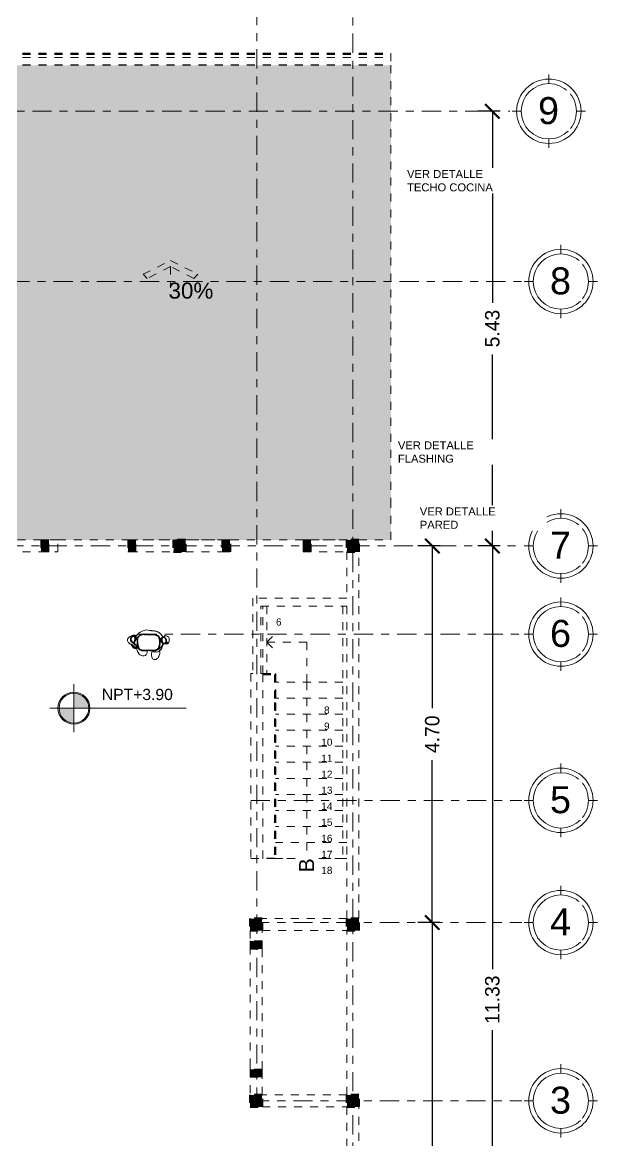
# Model space of a CAD drawing. Header units: millimetres. Extents: x -9559 to 23034, y -7226 to 22400.
# Drawn here: x 275.83 to 283.01, y 43.46 to 57.42 of the extents above; entities that cross this region are included whole.
import ezdxf

# ---------------------------------------------------------------- set-up
doc = ezdxf.new("R2010")
doc.units = ezdxf.units.MM
doc.header["$LTSCALE"] = 0.02
doc.linetypes.add('ACAD_ISO10W100', pattern=[18, 12, -3, 0, -3])
doc.linetypes.add('DASHED2', pattern=[0.375, 0.25, -0.125])
for name, color, linetype, lineweight in [('A-ANNO-DIMS', 251, 'Continuous', 9), ('A-GENM', 255, 'Continuous', 5), ('G-ANNO-DIMS', 252, 'Continuous', 15), ('G-ANNO-TEXT', 250, 'Continuous', 9), ('G-IMPT', 8, 'Continuous', 9), ('S-GRID', 253, 'ACAD_ISO10W100', 5), ('S-GRID-IDEN', 253, 'Continuous', 9)]:
    doc.layers.add(name, color=color, linetype=linetype, lineweight=lineweight)
doc.layers.add('IH-PLANO BASE', color=250, linetype='DASHED2', lineweight=5, transparency=0.55)
doc.styles.add('ARIAL', font='arial.ttf')
doc.styles.add('Arial_1', font='arial.ttf', dxfattribs={"height": 0.1875})
doc.styles.add('Arial_3', font='arial.ttf', dxfattribs={"height": 0.18})
doc.styles.add('Arial_4', font='arial.ttf', dxfattribs={"height": 0.105})
doc.styles.add('Arial_6', font='arial.ttf', dxfattribs={"height": 0.3375})
doc.styles.add('CUADROS', font='arial.ttf')
doc.styles.get("Standard").update_dxf_attribs({"font": 'GOTHIC.TTF'})
doc.dimstyles.get("Standard").update_dxf_attribs({"dimtxt": 0.18, "dimasz": 0.18, "dimexe": 0.18, "dimexo": 0.0625, "dimgap": 0.09, "dimtad": 0, "dimzin": 3, "dimdsep": 46, "dimtxsty": 'Standard', "dimblk": 'ARCHTICK', "dimcen": 0.09, "dimadec": 0, "dimazin": 0, "dimtfac": 1, "dimtofl": 0, "dimtmove": 0, "dimatfit": 3, "dimldrblk": 'ARCHTICK', "dimfxl": 1, "dimtolj": 1, "dimtzin": 0, "dimarcsym": 0})

# ---------------------------------------------------------------- blocks, each defined once
blk = doc.blocks.new('Female Figure 2 - 01skin_DXF-324356-Nivel 2')
at = {"layer": 'G-IMPT'}
for p, q in [((0.191, -0.764), (0.193, -0.762)), ((0.191, -0.764), (0.191, -0.765)), ((0.194, -0.761), (0.193, -0.762)), ((0.194, -0.761), (0.196, -0.761)), ((0.198, -0.761), (0.196, -0.761)), ((0.199, -0.762), (0.198, -0.761)), ((0.199, -0.762), (0.198, -0.762)), ((0.2, -0.762), (0.198, -0.762)), ((0.199, -0.762), (0.199, -0.763)), ((-0.226, -0.868), (-0.224, -0.871)), ((-0.226, -0.868), (-0.22, -0.878)), ((-0.226, -0.869), (-0.224, -0.873)), ((-0.218, -0.881), (-0.224, -0.871)), ((-0.224, -0.873), (-0.22, -0.879)), ((-0.22, -0.871), (-0.22, -0.87)), ((-0.22, -0.871), (-0.22, -0.87)), ((-0.218, -0.881), (-0.22, -0.878)), ((-0.22, -0.879), (-0.216, -0.885)), ((-0.216, -0.885), (-0.212, -0.894)), ((-0.208, -0.884), (-0.214, -0.883)), ((-0.214, -0.883), (-0.213, -0.883)), ((-0.208, -0.884), (-0.213, -0.883)), ((-0.212, -0.894), (-0.211, -0.896)), ((-0.206, -0.901), (-0.211, -0.896)), ((-0.207, -0.884), (-0.21, -0.883)), ((-0.21, -0.883), (-0.209, -0.883)), ((-0.204, -0.884), (-0.207, -0.884)), ((-0.2, -0.894), (-0.207, -0.891)), ((-0.207, -0.891), (-0.203, -0.892)), ((-0.204, -0.903), (-0.206, -0.901)), ((-0.204, -0.903), (-0.199, -0.905)), ((-0.2, -0.906), (-0.203, -0.901)), ((-0.202, -0.903), (-0.203, -0.901)), ((-0.202, -0.903), (-0.201, -0.905)), ((-0.201, -0.904), (-0.202, -0.903)), ((-0.202, -0.903), (-0.199, -0.905)), ((-0.2, -0.906), (-0.201, -0.904)), ((-0.201, -0.905), (-0.2, -0.907)), ((-0.2, -0.894), (-0.196, -0.893)), ((-0.2, -0.894), (-0.199, -0.894)), ((-0.2, -0.894), (-0.195, -0.896)), ((-0.2, -0.907), (-0.2, -0.908)), ((-0.195, -0.913), (-0.2, -0.908)), ((-0.199, -0.894), (-0.196, -0.893)), ((-0.195, -0.896), (-0.188, -0.898)), ((-0.194, -0.913), (-0.195, -0.913)), ((-0.194, -0.913), (-0.192, -0.914)), ((-0.191, -0.897), (-0.193, -0.902)), ((-0.192, -0.897), (-0.193, -0.902)), ((-0.19, -0.915), (-0.192, -0.914)), ((-0.19, -0.887), (-0.191, -0.879)), ((-0.19, -0.887), (-0.191, -0.879)), ((-0.186, -0.917), (-0.19, -0.915)), ((-0.189, -0.857), (-0.185, -0.862)), ((-0.188, -0.898), (-0.185, -0.899)), ((-0.188, -0.898), (-0.186, -0.9)), ((-0.188, -0.898), (-0.186, -0.9)), ((-0.188, -0.899), (-0.186, -0.9)), ((-0.188, -0.899), (-0.185, -0.9)), ((-0.187, -0.916), (-0.188, -0.915)), ((-0.185, -0.918), (-0.188, -0.915)), ((-0.187, -0.898), (-0.186, -0.9)), ((-0.187, -0.899), (-0.186, -0.9)), ((-0.187, -0.9), (-0.185, -0.902)), ((-0.186, -0.917), (-0.187, -0.916)), ((-0.186, -0.9), (-0.184, -0.902)), ((-0.185, -0.902), (-0.186, -0.9)), ((-0.186, -0.901), (-0.184, -0.902)), ((-0.184, -0.919), (-0.186, -0.917)), ((-0.185, -0.918), (-0.186, -0.917)), ((-0.183, -0.865), (-0.185, -0.862)), ((-0.185, -0.899), (-0.181, -0.901)), ((-0.185, -0.9), (-0.181, -0.902)), ((-0.184, -0.919), (-0.183, -0.919)), ((-0.183, -0.919), (-0.182, -0.92)), ((-0.182, -0.92), (-0.181, -0.92)), ((-0.181, -0.901), (-0.178, -0.903)), ((-0.178, -0.906), (-0.181, -0.902)), ((-0.181, -0.902), (-0.177, -0.909)), ((-0.181, -0.902), (-0.179, -0.905)), ((-0.181, -0.92), (-0.18, -0.921)), ((-0.18, -0.921), (-0.176, -0.922)), ((-0.177, -0.909), (-0.179, -0.905)), ((-0.179, -0.906), (-0.177, -0.908)), ((-0.179, -0.906), (-0.178, -0.907)), ((-0.177, -0.907), (-0.179, -0.907)), ((-0.179, -0.907), (-0.177, -0.908)), ((-0.178, -0.903), (-0.175, -0.905)), ((-0.178, -0.906), (-0.177, -0.909)), ((-0.178, -0.907), (-0.176, -0.909)), ((-0.177, -0.916), (-0.178, -0.916)), ((-0.177, -0.907), (-0.175, -0.908)), ((-0.177, -0.909), (-0.176, -0.909)), ((-0.177, -0.916), (-0.176, -0.916)), ((-0.176, -0.922), (-0.173, -0.923)), ((-0.175, -0.905), (-0.172, -0.907)), ((-0.172, -0.91), (-0.175, -0.908)), ((-0.171, -0.924), (-0.173, -0.923)), ((-0.172, -0.884), (-0.172, -0.885)), ((-0.172, -0.907), (-0.169, -0.909)), ((-0.172, -0.91), (-0.17, -0.912)), ((-0.17, -0.924), (-0.171, -0.924)), ((-0.17, -0.912), (-0.167, -0.915)), ((-0.17, -0.924), (-0.169, -0.923)), ((-0.169, -0.909), (-0.167, -0.911)), ((-0.169, -0.922), (-0.168, -0.921)), ((-0.169, -0.922), (-0.167, -0.921)), ((-0.169, -0.923), (-0.168, -0.921)), ((-0.166, -0.91), (-0.167, -0.909)), ((-0.163, -0.913), (-0.167, -0.909)), ((-0.165, -0.912), (-0.167, -0.911)), ((-0.167, -0.915), (-0.167, -0.918)), ((-0.167, -0.921), (-0.167, -0.918)), ((-0.162, -0.913), (-0.166, -0.91)), ((-0.165, -0.911), (-0.166, -0.91)), ((-0.166, -0.91), (-0.163, -0.913)), ((-0.162, -0.913), (-0.165, -0.911)), ((-0.161, -0.914), (-0.165, -0.911)), ((-0.165, -0.911), (-0.163, -0.913)), ((-0.163, -0.913), (-0.165, -0.912)), ((-0.162, -0.913), (-0.163, -0.913)), ((-0.159, -0.914), (-0.163, -0.913)), ((-0.161, -0.914), (-0.163, -0.913)), ((-0.163, -0.913), (-0.162, -0.914)), ((-0.163, -0.913), (-0.16, -0.915)), ((-0.16, -0.914), (-0.163, -0.913)), ((-0.162, -0.913), (-0.161, -0.914)), ((-0.162, -0.914), (-0.16, -0.916)), ((-0.161, -0.914), (-0.16, -0.915)), ((-0.159, -0.914), (-0.16, -0.914)), ((-0.16, -0.916), (-0.158, -0.917)), ((-0.158, -0.917), (-0.157, -0.919)), ((-0.155, -0.92), (-0.157, -0.919)), ((-0.153, -0.915), (-0.155, -0.918)), ((-0.155, -0.918), (-0.155, -0.918)), ((-0.153, -0.915), (-0.153, -0.915)), ((-0.153, -0.915), (-0.153, -0.915)), ((-0.148, -0.921), (-0.151, -0.921)), ((-0.148, -0.921), (-0.151, -0.921)), ((-0.147, -0.906), (-0.146, -0.908)), ((-0.142, -0.918), (-0.145, -0.92)), ((-0.145, -0.92), (-0.145, -0.92))]:
    blk.add_line(p, q, dxfattribs=at)
blk = doc.blocks.new('Female Figure 2 - Female Figure 2-V5-Nivel 2')
at = {"layer": 'A-GENM', "lineweight": 35}
for p, q in [((-0.215, 0.043), (-0.213, 0.048)), ((-0.215, 0.038), (-0.215, 0.043)), ((-0.215, 0.031), (-0.215, 0.038)), ((-0.214, 0.025), (-0.215, 0.031)), ((-0.214, 0.021), (-0.214, 0.025)), ((-0.212, 0.016), (-0.214, 0.021)), ((-0.213, 0.048), (-0.211, 0.055)), ((-0.21, 0.012), (-0.212, 0.016)), ((-0.211, 0.055), (-0.207, 0.061)), ((-0.208, 0.01), (-0.21, 0.012)), ((-0.205, 0.005), (-0.208, 0.01)), ((-0.207, 0.061), (-0.203, 0.066)), ((-0.202, 0.002), (-0.205, 0.005)), ((-0.203, 0.066), (-0.197, 0.071)), ((-0.2, 0), (-0.202, 0.002)), ((-0.199, 0), (-0.2, 0)), ((-0.197, 0.071), (-0.193, 0.074)), ((-0.193, 0.074), (-0.19, 0.075)), ((-0.19, 0.075), (-0.182, 0.078)), ((-0.182, 0.078), (-0.172, 0.076)), ((-0.168, 0.005), (-0.173, -0.002)), ((-0.172, 0.076), (-0.17, 0.075)), ((-0.17, 0.075), (-0.164, 0.067)), ((-0.162, 0.017), (-0.168, 0.005)), ((-0.164, 0.067), (-0.163, 0.065)), ((-0.163, 0.065), (-0.162, 0.064)), ((-0.162, 0.064), (-0.162, 0.06)), ((-0.162, 0.06), (-0.159, 0.049)), ((-0.159, 0.028), (-0.162, 0.017)), ((-0.159, 0.049), (-0.158, 0.038)), ((-0.158, 0.038), (-0.159, 0.033)), ((-0.159, 0.033), (-0.159, 0.028)), ((-0.133, 0.029), (-0.131, 0.04)), ((-0.132, 0.013), (-0.133, 0.029)), ((-0.133, 0.008), (-0.132, 0.013)), ((-0.132, 0.003), (-0.133, 0.008)), ((-0.13, -0.016), (-0.132, 0.003)), ((-0.131, 0.04), (-0.129, 0.045)), ((-0.129, 0.045), (-0.128, 0.049)), ((-0.128, 0.049), (-0.124, 0.06)), ((-0.124, 0.06), (-0.115, 0.072)), ((-0.115, 0.072), (-0.114, 0.074)), ((-0.114, 0.074), (-0.113, 0.075)), ((-0.113, 0.075), (-0.107, 0.079)), ((-0.107, 0.079), (-0.099, 0.085)), ((-0.099, 0.085), (-0.083, 0.091)), ((-0.083, 0.091), (-0.077, 0.094)), ((-0.077, 0.094), (-0.069, 0.095)), ((-0.069, 0.095), (-0.052, 0.098)), ((-0.052, 0.098), (-0.037, 0.097)), ((-0.037, 0.097), (-0.027, 0.097)), ((-0.027, 0.097), (-0.018, 0.098)), ((-0.018, 0.098), (-0.006, 0.097)), ((-0.006, 0.097), (0.006, 0.096)), ((0.006, 0.096), (0.009, 0.095)), ((0.009, 0.095), (0.013, 0.096)), ((0.013, 0.096), (0.026, 0.095)), ((0.026, 0.095), (0.043, 0.097)), ((0.043, 0.097), (0.045, 0.097)), ((0.045, 0.097), (0.048, 0.097)), ((0.048, 0.097), (0.068, 0.097)), ((0.068, 0.097), (0.071, 0.096)), ((0.071, 0.096), (0.089, 0.093)), ((0.089, 0.093), (0.091, 0.093)), ((0.091, 0.093), (0.094, 0.092)), ((0.094, 0.092), (0.112, 0.084)), ((0.112, 0.084), (0.122, 0.077)), ((0.122, 0.077), (0.13, 0.073)), ((0.13, 0.073), (0.136, 0.064)), ((0.136, 0.064), (0.14, 0.059)), ((0.14, 0.059), (0.142, 0.053)), ((0.142, 0.053), (0.146, 0.042)), ((0.146, 0.042), (0.149, 0.029)), ((0.149, 0.004), (0.148, -0.007)), ((0.149, 0.029), (0.15, 0.024)), ((0.15, 0.024), (0.149, 0.018)), ((0.149, 0.018), (0.149, 0.004)), ((0.173, 0.027), (0.174, 0.04)), ((0.173, 0.025), (0.173, 0.027)), ((0.174, 0.023), (0.173, 0.025)), ((0.174, 0.04), (0.177, 0.051)), ((0.175, 0.011), (0.174, 0.023)), ((0.176, 0.004), (0.175, 0.011)), ((0.178, -0.001), (0.176, 0.004)), ((0.177, 0.051), (0.178, 0.053)), ((0.178, 0.053), (0.182, 0.056)), ((0.182, 0.056), (0.187, 0.061)), ((0.187, 0.061), (0.19, 0.061)), ((0.19, 0.061), (0.198, 0.061)), ((0.198, 0.061), (0.209, 0.056)), ((0.209, 0.056), (0.21, 0.055)), ((0.21, 0.055), (0.21, 0.055)), ((0.21, 0.055), (0.214, 0.051)), ((0.214, 0.051), (0.219, 0.045)), ((0.219, 0.045), (0.225, 0.035)), ((0.225, 0.035), (0.226, 0.034)), ((0.227, 0.002), (0.225, -0.004)), ((0.226, 0.034), (0.226, 0.032)), ((0.226, 0.032), (0.229, 0.022)), ((0.229, 0.009), (0.227, 0.002)), ((0.229, 0.022), (0.229, 0.015)), ((0.229, 0.014), (0.229, 0.011)), ((0.229, 0.011), (0.229, 0.009)), ((-0.195, -0.003), (-0.199, 0)), ((-0.193, -0.004), (-0.195, -0.003)), ((-0.188, -0.006), (-0.193, -0.004)), ((-0.187, -0.006), (-0.188, -0.006)), ((-0.186, -0.007), (-0.187, -0.006)), ((-0.18, -0.006), (-0.186, -0.007)), ((-0.175, -0.003), (-0.18, -0.006)), ((-0.173, -0.002), (-0.175, -0.003)), ((-0.129, -0.025), (-0.13, -0.016)), ((-0.127, -0.038), (-0.129, -0.025)), ((-0.126, -0.043), (-0.127, -0.038)), ((-0.123, -0.054), (-0.126, -0.043)), ((-0.119, -0.069), (-0.123, -0.054)), ((-0.114, -0.075), (-0.119, -0.069)), ((-0.105, -0.091), (-0.114, -0.075)), ((-0.082, -0.102), (-0.105, -0.091)), ((-0.079, -0.103), (-0.082, -0.102)), ((-0.075, -0.104), (-0.079, -0.103)), ((-0.047, -0.105), (-0.075, -0.104)), ((-0.024, -0.103), (-0.047, -0.105)), ((-0.017, -0.103), (-0.024, -0.103)), ((-0.01, -0.103), (-0.017, -0.103)), ((0.01, -0.102), (-0.01, -0.103)), ((0.028, -0.103), (0.01, -0.102)), ((0.035, -0.103), (0.028, -0.103)), ((0.043, -0.103), (0.035, -0.103)), ((0.064, -0.105), (0.043, -0.103)), ((0.087, -0.104), (0.064, -0.105)), ((0.094, -0.103), (0.087, -0.104)), ((0.1, -0.1), (0.094, -0.103)), ((0.119, -0.092), (0.1, -0.1)), ((0.129, -0.08), (0.119, -0.092)), ((0.136, -0.071), (0.129, -0.08)), ((0.144, -0.046), (0.136, -0.071)), ((0.147, -0.02), (0.144, -0.043)), ((0.144, -0.043), (0.144, -0.044)), ((0.144, -0.044), (0.144, -0.045)), ((0.144, -0.045), (0.144, -0.046)), ((0.148, -0.007), (0.147, -0.02)), ((0.182, -0.006), (0.178, -0.001)), ((0.186, -0.01), (0.182, -0.006)), ((0.19, -0.012), (0.186, -0.01)), ((0.2, -0.017), (0.19, -0.012)), ((0.203, -0.018), (0.2, -0.017)), ((0.208, -0.019), (0.203, -0.018)), ((0.21, -0.02), (0.208, -0.019)), ((0.211, -0.02), (0.21, -0.02)), ((0.213, -0.019), (0.211, -0.02)), ((0.215, -0.017), (0.213, -0.017)), ((0.213, -0.017), (0.213, -0.019)), ((0.217, -0.016), (0.215, -0.017)), ((0.219, -0.013), (0.217, -0.016)), ((0.222, -0.008), (0.219, -0.013)), ((0.223, -0.007), (0.222, -0.008)), ((0.225, -0.004), (0.223, -0.007))]:
    blk.add_line(p, q, dxfattribs=at)
at = {"layer": 'G-IMPT'}
for p, q in [((-0.046, 0.147), (-0.07, 0.138)), ((-0.046, 0.147), (-0.023, 0.152)), ((-0.023, 0.152), (-0.001, 0.149)), ((0.021, 0.145), (-0.002, 0.149)), ((-0.002, 0.149), (0.022, 0.144)), ((0.022, 0.144), (-0.001, 0.149)), ((0.043, 0.143), (0.021, 0.145)), ((0.042, 0.142), (0.027, 0.143)), ((0.044, 0.142), (0.03, 0.143)), ((0.061, 0.141), (0.042, 0.142)), ((0.061, 0.142), (0.043, 0.143)), ((0.044, 0.142), (0.062, 0.141)), ((0.061, 0.142), (0.086, 0.139)), ((0.061, 0.141), (0.09, 0.137)), ((0.062, 0.141), (0.089, 0.138)), ((-0.255, 0.02), (-0.254, 0.035)), ((-0.255, 0.02), (-0.25, 0.006)), ((-0.254, 0.035), (-0.246, 0.05)), ((-0.25, 0.006), (-0.242, -0.007)), ((-0.231, 0.064), (-0.246, 0.05)), ((-0.231, 0.064), (-0.215, 0.071)), ((-0.219, 0.07), (-0.231, 0.064)), ((-0.231, 0.064), (-0.226, 0.066)), ((-0.222, 0.069), (-0.226, 0.066)), ((-0.222, 0.069), (-0.219, 0.07)), ((-0.219, 0.07), (-0.215, 0.072)), ((-0.216, 0.032), (-0.215, 0.044)), ((-0.215, 0.031), (-0.216, 0.032)), ((-0.215, 0.072), (-0.204, 0.079)), ((-0.213, 0.048), (-0.215, 0.043)), ((-0.215, 0.033), (-0.215, 0.044)), ((-0.215, 0.038), (-0.215, 0.043)), ((-0.215, 0.031), (-0.215, 0.038)), ((-0.215, 0.031), (-0.214, 0.025)), ((-0.214, 0.025), (-0.214, 0.021)), ((-0.212, 0.016), (-0.214, 0.021)), ((-0.211, 0.055), (-0.213, 0.048)), ((-0.212, 0.016), (-0.21, 0.012)), ((-0.207, 0.061), (-0.211, 0.055)), ((-0.21, 0.075), (-0.191, 0.084)), ((-0.21, 0.075), (-0.204, 0.078)), ((-0.21, 0.012), (-0.208, 0.01)), ((-0.208, 0.01), (-0.205, 0.005)), ((-0.207, 0.061), (-0.203, 0.066)), ((-0.207, 0.017), (-0.2, 0.012)), ((-0.202, 0.002), (-0.205, 0.005)), ((-0.191, 0.084), (-0.204, 0.078)), ((-0.204, 0.079), (-0.198, 0.081)), ((-0.197, 0.071), (-0.203, 0.066)), ((-0.2, 0), (-0.202, 0.002)), ((-0.193, 0.01), (-0.2, 0.012)), ((-0.2, 0), (-0.199, 0)), ((-0.198, 0.081), (-0.191, 0.084)), ((-0.193, 0.074), (-0.197, 0.071)), ((-0.193, 0.01), (-0.195, 0.01)), ((-0.19, 0.075), (-0.193, 0.074)), ((-0.191, 0.01), (-0.193, 0.01)), ((-0.191, 0.084), (-0.184, 0.087)), ((-0.19, 0.075), (-0.182, 0.078)), ((-0.17, 0.088), (-0.184, 0.087)), ((-0.182, 0.078), (-0.172, 0.076)), ((-0.173, -0.002), (-0.168, 0.005)), ((-0.17, 0.075), (-0.172, 0.076)), ((-0.159, 0.082), (-0.17, 0.088)), ((-0.17, 0.088), (-0.165, 0.085)), ((-0.17, 0.088), (-0.154, 0.08)), ((-0.164, 0.067), (-0.17, 0.075)), ((-0.151, 0.029), (-0.169, 0.007)), ((-0.159, 0.018), (-0.169, 0.007)), ((-0.169, -0.01), (-0.165, 0.002)), ((-0.158, 0.019), (-0.168, 0.005)), ((-0.162, 0.017), (-0.168, 0.005)), ((-0.164, 0.016), (-0.168, 0.005)), ((-0.165, 0.085), (-0.154, 0.08)), ((-0.165, 0.01), (-0.165, 0.002)), ((-0.163, 0.065), (-0.164, 0.067)), ((-0.162, 0.064), (-0.163, 0.065)), ((-0.162, 0.06), (-0.162, 0.064)), ((-0.162, 0.06), (-0.159, 0.049)), ((-0.162, 0.017), (-0.159, 0.028)), ((-0.159, 0.082), (-0.154, 0.08)), ((-0.159, 0.049), (-0.158, 0.038)), ((-0.158, 0.038), (-0.159, 0.033)), ((-0.158, 0.036), (-0.159, 0.028)), ((-0.159, 0.028), (-0.159, 0.033)), ((-0.151, 0.029), (-0.159, 0.018)), ((-0.158, 0.036), (-0.158, 0.035)), ((-0.151, 0.029), (-0.158, 0.019)), ((-0.148, 0.069), (-0.154, 0.08)), ((-0.148, 0.082), (-0.152, 0.077)), ((-0.151, 0.029), (-0.149, 0.034)), ((-0.145, 0.081), (-0.15, 0.074)), ((-0.15, 0.073), (-0.147, 0.078)), ((-0.149, 0.034), (-0.146, 0.056)), ((-0.149, 0.034), (-0.144, 0.049)), ((-0.149, 0.034), (-0.147, 0.041)), ((-0.148, 0.082), (-0.132, 0.097)), ((-0.146, 0.064), (-0.148, 0.069)), ((-0.147, 0.078), (-0.13, 0.097)), ((-0.147, 0.041), (-0.146, 0.056)), ((-0.146, 0.064), (-0.144, 0.049)), ((-0.145, 0.081), (-0.13, 0.097)), ((-0.131, 0.04), (-0.133, 0.029)), ((-0.132, 0.013), (-0.133, 0.029)), ((-0.132, 0.013), (-0.133, 0.008)), ((-0.133, 0.008), (-0.132, 0.003)), ((-0.115, 0.112), (-0.132, 0.097)), ((-0.13, -0.016), (-0.132, 0.003)), ((-0.129, 0.045), (-0.131, 0.04)), ((-0.128, 0.049), (-0.129, 0.045)), ((-0.128, 0.049), (-0.124, 0.06)), ((-0.115, 0.072), (-0.124, 0.06)), ((-0.115, 0.112), (-0.095, 0.126)), ((-0.114, 0.074), (-0.115, 0.072)), ((-0.114, 0.074), (-0.113, 0.075)), ((-0.107, 0.079), (-0.113, 0.075)), ((-0.099, 0.085), (-0.107, 0.079)), ((-0.083, 0.091), (-0.099, 0.085)), ((-0.095, 0.126), (-0.09, 0.128)), ((-0.07, 0.138), (-0.09, 0.128)), ((-0.077, 0.094), (-0.083, 0.091)), ((-0.069, 0.095), (-0.077, 0.094)), ((-0.069, 0.139), (-0.068, 0.14)), ((-0.052, 0.098), (-0.069, 0.095)), ((-0.037, 0.097), (-0.052, 0.098)), ((-0.037, 0.097), (-0.027, 0.097)), ((-0.027, 0.097), (-0.018, 0.098)), ((-0.006, 0.097), (-0.018, 0.098)), ((0.006, 0.096), (-0.006, 0.097)), ((0.009, 0.095), (0.006, 0.096)), ((0.013, 0.096), (0.009, 0.095)), ((0.026, 0.095), (0.013, 0.096)), ((0.043, 0.097), (0.026, 0.095)), ((0.043, 0.097), (0.045, 0.097)), ((0.045, 0.097), (0.048, 0.097)), ((0.068, 0.097), (0.048, 0.097)), ((0.068, 0.097), (0.071, 0.096)), ((0.071, 0.096), (0.089, 0.093)), ((0.114, 0.131), (0.086, 0.139)), ((0.089, 0.138), (0.119, 0.13)), ((0.089, 0.093), (0.091, 0.093)), ((0.124, 0.127), (0.09, 0.137)), ((0.091, 0.093), (0.094, 0.092)), ((0.094, 0.092), (0.112, 0.084)), ((0.122, 0.077), (0.112, 0.084)), ((0.124, 0.127), (0.114, 0.131)), ((0.124, 0.127), (0.119, 0.13)), ((0.119, 0.13), (0.15, 0.11)), ((0.119, 0.13), (0.145, 0.114)), ((0.13, 0.073), (0.122, 0.077)), ((0.124, 0.127), (0.141, 0.116)), ((0.136, 0.064), (0.13, 0.073)), ((0.136, 0.064), (0.14, 0.059)), ((0.142, 0.053), (0.14, 0.059)), ((0.15, 0.11), (0.141, 0.116)), ((0.146, 0.042), (0.142, 0.053)), ((0.167, 0.093), (0.145, 0.114)), ((0.166, 0.095), (0.145, 0.114)), ((0.15, 0.11), (0.145, 0.114)), ((0.146, 0.042), (0.149, 0.029)), ((0.149, 0.004), (0.148, -0.007)), ((0.149, 0.029), (0.15, 0.024)), ((0.149, 0.018), (0.15, 0.024)), ((0.149, 0.004), (0.149, 0.018)), ((0.15, 0.11), (0.163, 0.098)), ((0.161, 0.032), (0.163, 0.045)), ((0.162, 0.019), (0.161, 0.032)), ((0.165, 0.007), (0.162, 0.019)), ((0.181, 0.074), (0.163, 0.098)), ((0.163, 0.045), (0.171, 0.055)), ((0.165, 0.007), (0.173, -0.004)), ((0.182, 0.072), (0.166, 0.095)), ((0.181, 0.07), (0.167, 0.093)), ((0.182, 0.061), (0.171, 0.055)), ((0.174, 0.04), (0.173, 0.027)), ((0.173, 0.027), (0.173, 0.025)), ((0.173, 0.025), (0.174, 0.023)), ((0.177, 0.051), (0.174, 0.04)), ((0.174, 0.023), (0.175, 0.011)), ((0.175, 0.011), (0.176, 0.004)), ((0.176, 0.004), (0.178, -0.001)), ((0.178, 0.053), (0.177, 0.051)), ((0.182, 0.056), (0.178, 0.053)), ((0.186, 0.061), (0.181, 0.074)), ((0.184, 0.061), (0.181, 0.07)), ((0.185, 0.061), (0.182, 0.072)), ((0.182, 0.056), (0.187, 0.061)), ((0.182, 0.061), (0.185, 0.061)), ((0.198, 0.061), (0.185, 0.061)), ((0.188, 0.064), (0.187, 0.061)), ((0.187, 0.061), (0.19, 0.061)), ((0.201, 0.074), (0.188, 0.064)), ((0.198, 0.061), (0.19, 0.061)), ((0.209, 0.056), (0.198, 0.061)), ((0.21, 0.055), (0.198, 0.061)), ((0.201, 0.074), (0.216, 0.079)), ((0.209, 0.056), (0.21, 0.055)), ((0.214, 0.051), (0.21, 0.055)), ((0.21, 0.055), (0.21, 0.055)), ((0.21, 0.055), (0.212, 0.053)), ((0.218, 0.049), (0.212, 0.053)), ((0.219, 0.045), (0.214, 0.051)), ((0.216, 0.079), (0.233, 0.079)), ((0.218, 0.049), (0.216, 0.049)), ((0.219, 0.045), (0.225, 0.035)), ((0.226, 0.034), (0.225, 0.035)), ((0.225, -0.004), (0.227, 0.002)), ((0.226, 0.034), (0.226, 0.032)), ((0.226, 0.032), (0.229, 0.022)), ((0.229, 0.009), (0.227, 0.002)), ((0.229, 0.015), (0.229, 0.022)), ((0.229, 0.011), (0.229, 0.014)), ((0.229, 0.009), (0.229, 0.011)), ((0.233, 0.079), (0.248, 0.072)), ((0.236, -0.006), (0.243, 0.001)), ((0.243, 0.001), (0.24, -0.003)), ((0.248, 0.072), (0.259, 0.06)), ((0.264, 0.045), (0.259, 0.06)), ((0.264, 0.013), (0.26, -0.001)), ((0.264, 0.045), (0.265, 0.029)), ((0.265, 0.029), (0.264, 0.013)), ((-0.242, -0.007), (-0.232, -0.016)), ((-0.232, -0.016), (-0.24, -0.009)), ((-0.231, -0.018), (-0.24, -0.009)), ((-0.231, -0.018), (-0.221, -0.024)), ((-0.211, -0.027), (-0.221, -0.024)), ((-0.201, -0.028), (-0.211, -0.027)), ((-0.208, -0.027), (-0.205, -0.028)), ((-0.198, -0.028), (-0.205, -0.028)), ((-0.201, -0.028), (-0.19, -0.026)), ((-0.195, -0.003), (-0.199, 0)), ((-0.196, -0.027), (-0.198, -0.028)), ((-0.195, -0.003), (-0.193, -0.004)), ((-0.193, -0.004), (-0.188, -0.006)), ((-0.19, -0.026), (-0.181, -0.021)), ((-0.188, -0.006), (-0.187, -0.006)), ((-0.187, -0.006), (-0.186, -0.007)), ((-0.186, -0.007), (-0.18, -0.006)), ((-0.177, -0.018), (-0.181, -0.021)), ((-0.18, -0.006), (-0.175, -0.003)), ((-0.169, -0.01), (-0.177, -0.018)), ((-0.175, -0.003), (-0.173, -0.002)), ((-0.17, -0.011), (-0.167, -0.037)), ((-0.16, -0.03), (-0.168, -0.006)), ((-0.166, -0.011), (-0.168, -0.007)), ((-0.166, -0.011), (-0.168, -0.008)), ((-0.16, -0.03), (-0.128, -0.062)), ((-0.144, -0.07), (-0.157, -0.053)), ((-0.155, -0.031), (-0.156, -0.027)), ((-0.156, -0.032), (-0.155, -0.033)), ((-0.155, -0.031), (-0.124, -0.059)), ((-0.154, -0.036), (-0.154, -0.034)), ((-0.115, -0.085), (-0.144, -0.07)), ((-0.138, -0.091), (-0.141, -0.077)), ((-0.138, -0.091), (-0.132, -0.117)), ((-0.12, -0.131), (-0.132, -0.117)), ((-0.129, -0.025), (-0.13, -0.016)), ((-0.127, -0.038), (-0.129, -0.025)), ((-0.128, -0.062), (-0.12, -0.067)), ((-0.126, -0.043), (-0.127, -0.038)), ((-0.123, -0.054), (-0.126, -0.043)), ((-0.124, -0.059), (-0.121, -0.061)), ((-0.123, -0.054), (-0.119, -0.069)), ((-0.115, -0.139), (-0.12, -0.131)), ((-0.119, -0.069), (-0.114, -0.075)), ((-0.119, -0.133), (-0.116, -0.141)), ((-0.118, -0.135), (-0.116, -0.141)), ((-0.118, -0.135), (-0.116, -0.141)), ((-0.116, -0.135), (-0.115, -0.139)), ((-0.107, -0.087), (-0.115, -0.085)), ((-0.114, -0.075), (-0.105, -0.091)), ((-0.105, -0.091), (-0.082, -0.102)), ((-0.082, -0.102), (-0.079, -0.103)), ((-0.079, -0.103), (-0.075, -0.104)), ((-0.047, -0.105), (-0.075, -0.104)), ((-0.024, -0.103), (-0.047, -0.105)), ((-0.027, -0.103), (-0.006, -0.106)), ((-0.024, -0.103), (-0.017, -0.103)), ((-0.017, -0.103), (-0.01, -0.103)), ((-0.012, -0.143), (-0.01, -0.132)), ((-0.01, -0.103), (0.01, -0.102)), ((0.01, -0.102), (-0.01, -0.103)), ((-0.01, -0.103), (0.019, -0.105)), ((-0.008, -0.119), (-0.01, -0.105)), ((-0.01, -0.132), (-0.008, -0.119)), ((-0.009, -0.105), (-0.009, -0.111)), ((-0.009, -0.111), (-0.008, -0.119)), ((-0.008, -0.105), (-0.008, -0.119)), ((0.017, -0.107), (-0.006, -0.106)), ((0.01, -0.102), (0.028, -0.103)), ((0.01, -0.102), (0.028, -0.103)), ((0.017, -0.107), (0.043, -0.106)), ((0.019, -0.105), (0.051, -0.104)), ((0.028, -0.103), (0.035, -0.103)), ((0.035, -0.103), (0.043, -0.103)), ((0.043, -0.103), (0.064, -0.105)), ((0.059, -0.104), (0.043, -0.106)), ((0.048, -0.128), (0.045, -0.143)), ((0.051, -0.112), (0.048, -0.128)), ((0.051, -0.104), (0.055, -0.104)), ((0.052, -0.105), (0.051, -0.112)), ((0.062, -0.105), (0.063, -0.106)), ((0.062, -0.105), (0.063, -0.107)), ((0.071, -0.112), (0.063, -0.107)), ((0.064, -0.105), (0.087, -0.104)), ((0.064, -0.107), (0.067, -0.111)), ((0.065, -0.107), (0.071, -0.112)), ((0.067, -0.111), (0.076, -0.124)), ((0.076, -0.124), (0.095, -0.123)), ((0.087, -0.104), (0.094, -0.103)), ((0.11, -0.126), (0.09, -0.123)), ((0.09, -0.123), (0.095, -0.123)), ((0.094, -0.103), (0.1, -0.1)), ((0.119, -0.092), (0.1, -0.1)), ((0.101, -0.1), (0.108, -0.099)), ((0.136, -0.09), (0.108, -0.099)), ((0.11, -0.126), (0.117, -0.123)), ((0.112, -0.097), (0.125, -0.095)), ((0.135, -0.115), (0.113, -0.125)), ((0.113, -0.125), (0.118, -0.123)), ((0.133, -0.089), (0.117, -0.093)), ((0.135, -0.115), (0.118, -0.123)), ((0.129, -0.08), (0.119, -0.092)), ((0.133, -0.088), (0.119, -0.092)), ((0.122, -0.121), (0.135, -0.115)), ((0.125, -0.095), (0.148, -0.083)), ((0.129, -0.08), (0.136, -0.071)), ((0.133, -0.088), (0.156, -0.073)), ((0.157, -0.073), (0.133, -0.089)), ((0.135, -0.115), (0.14, -0.112)), ((0.136, -0.071), (0.144, -0.046)), ((0.136, -0.09), (0.161, -0.072)), ((0.16, -0.095), (0.14, -0.112)), ((0.144, -0.043), (0.147, -0.02)), ((0.144, -0.044), (0.144, -0.043)), ((0.144, -0.045), (0.144, -0.044)), ((0.144, -0.046), (0.144, -0.045)), ((0.153, -0.049), (0.144, -0.053)), ((0.17, -0.088), (0.145, -0.106)), ((0.16, -0.095), (0.145, -0.106)), ((0.146, -0.109), (0.146, -0.107)), ((0.148, -0.125), (0.146, -0.109)), ((0.148, -0.007), (0.147, -0.02)), ((0.147, -0.14), (0.148, -0.125)), ((0.148, -0.083), (0.15, -0.081)), ((0.15, -0.081), (0.151, -0.08)), ((0.155, -0.073), (0.171, -0.053)), ((0.156, -0.073), (0.174, -0.051)), ((0.157, -0.073), (0.161, -0.069)), ((0.161, -0.072), (0.181, -0.049)), ((0.161, -0.069), (0.161, -0.068)), ((0.165, -0.064), (0.181, -0.034)), ((0.165, -0.064), (0.174, -0.048)), ((0.178, -0.059), (0.17, -0.088)), ((0.184, -0.013), (0.173, -0.004)), ((0.174, -0.051), (0.184, -0.029)), ((0.174, -0.052), (0.183, -0.032)), ((0.176, -0.045), (0.181, -0.034)), ((0.178, -0.001), (0.182, -0.006)), ((0.178, -0.059), (0.181, -0.049)), ((0.181, -0.049), (0.19, -0.028)), ((0.186, -0.01), (0.182, -0.006)), ((0.183, -0.008), (0.19, -0.012)), ((0.183, -0.008), (0.186, -0.01)), ((0.188, -0.015), (0.183, -0.032)), ((0.184, -0.013), (0.208, -0.019)), ((0.184, -0.013), (0.192, -0.017)), ((0.184, -0.013), (0.199, -0.017)), ((0.185, -0.027), (0.184, -0.029)), ((0.19, -0.012), (0.186, -0.01)), ((0.19, -0.012), (0.2, -0.017)), ((0.192, -0.016), (0.19, -0.028)), ((0.199, -0.017), (0.192, -0.017)), ((0.192, -0.017), (0.202, -0.018)), ((0.192, -0.017), (0.198, -0.017)), ((0.21, -0.02), (0.198, -0.017)), ((0.199, -0.017), (0.2, -0.017)), ((0.203, -0.018), (0.2, -0.017)), ((0.202, -0.018), (0.211, -0.018)), ((0.208, -0.019), (0.203, -0.018)), ((0.208, -0.018), (0.214, -0.016)), ((0.21, -0.02), (0.208, -0.019)), ((0.21, -0.018), (0.211, -0.018)), ((0.21, -0.02), (0.211, -0.02)), ((0.211, -0.018), (0.214, -0.016)), ((0.211, -0.02), (0.213, -0.019)), ((0.213, -0.017), (0.215, -0.017)), ((0.213, -0.017), (0.213, -0.019)), ((0.214, -0.019), (0.222, -0.018)), ((0.215, -0.017), (0.217, -0.016)), ((0.218, -0.02), (0.216, -0.019)), ((0.219, -0.012), (0.217, -0.016)), ((0.217, -0.016), (0.219, -0.013)), ((0.233, -0.022), (0.218, -0.02)), ((0.222, -0.008), (0.219, -0.013)), ((0.223, -0.007), (0.222, -0.008)), ((0.229, -0.015), (0.222, -0.018)), ((0.223, -0.007), (0.225, -0.004)), ((0.235, -0.009), (0.229, -0.015)), ((0.233, -0.022), (0.244, -0.02)), ((0.24, -0.003), (0.235, -0.009)), ((0.253, -0.012), (0.244, -0.02)), ((0.26, -0.001), (0.253, -0.012)), ((-0.116, -0.141), (-0.099, -0.157)), ((-0.099, -0.157), (-0.069, -0.171)), ((-0.069, -0.171), (-0.047, -0.17)), ((-0.03, -0.168), (-0.047, -0.17)), ((-0.021, -0.156), (-0.03, -0.168)), ((-0.02, -0.15), (-0.023, -0.159)), ((-0.023, -0.159), (-0.017, -0.152)), ((-0.017, -0.152), (-0.012, -0.143)), ((0.045, -0.143), (0.043, -0.157)), ((0.043, -0.157), (0.044, -0.171)), ((0.044, -0.171), (0.047, -0.185)), ((0.047, -0.185), (0.051, -0.196)), ((0.047, -0.185), (0.047, -0.186)), ((0.047, -0.185), (0.052, -0.198)), ((0.047, -0.186), (0.052, -0.198)), ((0.051, -0.196), (0.052, -0.198)), ((0.052, -0.198), (0.057, -0.207)), ((0.057, -0.207), (0.064, -0.212)), ((0.064, -0.212), (0.072, -0.216)), ((0.072, -0.216), (0.082, -0.217)), ((0.093, -0.217), (0.082, -0.217)), ((0.102, -0.215), (0.093, -0.217)), ((0.102, -0.215), (0.109, -0.211)), ((0.109, -0.211), (0.115, -0.206)), ((0.122, -0.199), (0.115, -0.206)), ((0.129, -0.19), (0.122, -0.199)), ((0.129, -0.19), (0.135, -0.179)), ((0.135, -0.179), (0.14, -0.167)), ((0.145, -0.155), (0.14, -0.167)), ((0.147, -0.14), (0.145, -0.155))]:
    blk.add_line(p, q, dxfattribs=at)
blk.add_blockref('Female Figure 2 - 01skin_DXF-324356-Nivel 2', (0.015, 0.842))
blk = doc.blocks.new('Hormigón-Cuadrado-Pilar - Columna 15x15-644438-Nivel 2')
at = {"layer": 'IH-PLANO BASE'}
blk.add_hatch(color=256, dxfattribs=at).paths.add_polyline_path([(0.075, -0.075), (0.075, 0.075), (-0.075, 0.075), (-0.075, -0.075)])
at = {"layer": 'IH-PLANO BASE', "lineweight": 50}
for p, q in [((0.075, 0.075), (-0.075, 0.075)), ((-0.075, 0.075), (-0.075, -0.075)), ((0.075, -0.075), (0.075, 0.075)), ((-0.075, -0.075), (0.075, -0.075))]:
    blk.add_line(p, q, dxfattribs=at)
blk = doc.blocks.new('Jamba')
at = {"layer": 'IH-PLANO BASE', "transparency": 33554687}
h = blk.add_hatch(color=256, dxfattribs=at)
h.dxf.hatch_style = 1
h.paths.add_polyline_path([(-0.051, -0.075), (0.049, -0.075), (0.049, 0.075), (-0.051, 0.075)])
at = {"layer": 'IH-PLANO BASE'}
blk.add_lwpolyline([(0.049, 0.075), (-0.051, 0.075), (-0.051, -0.075), (0.049, -0.075)], close=True, dxfattribs=at)
blk = doc.blocks.new('Cotas de elevación - Cota de elevación - Destino rellenado-10655-Nivel 1')
at = {"transparency": 33554572}
h = blk.add_hatch(color=256, dxfattribs=at)
h.dxf.hatch_style = 1
h.paths.add_polyline_path([(0.002, 0), (0.00186, 0, -0.414214), (0, -0.00186), (0, -0.002, 0.414214)])
h.paths.add_polyline_path([(0, 0.00186), (0, 0.002, 0.414214), (-0.002, 0), (-0.00186, 0, -0.414214)])
h = blk.add_hatch(color=256, dxfattribs=at)
h.dxf.hatch_style = 1
h.paths.add_polyline_path([(0, 0), (-0.00186, 0, 0.414214), (0, -0.00186)])
h.paths.add_polyline_path([(0, 0.00186), (0, 0), (0.00186, 0, 0.414214)])
at = {"layer": 'G-ANNO-DIMS', "lineweight": 20}
h = blk.add_hatch(dxfattribs=at)
h.set_pattern_fill('AR-B88', color=256, scale=0.1)
h.paths.add_polyline_path([(0, 0.00186), (0, 0), (0.00186, 0, 0.414214)])
h.paths.add_polyline_path([(0, 0), (-0.00186, 0, 0.414214), (0, -0.00186)])
h.paths.add_polyline_path([(0.002, 0), (0.00186, 0, -0.414214), (0, -0.00186), (0, -0.002, 0.414214)])
h.paths.add_polyline_path([(0, 0.00186), (0, 0.002, 0.414214), (-0.002, 0), (-0.00186, 0, -0.414214)])
for p, q in [((0, -0.003), (0, 0.003)), ((-0.003, 0), (0.014, 0))]:
    blk.add_line(p, q, dxfattribs=at)
for radius in [0.002, 0.00186]:
    blk.add_circle((0, 0), radius, dxfattribs=at)
blk = doc.blocks.new('Rejilla - Extremo inicial de rejilla - Círculo-11506-Nivel 2')
at = {"ltscale": 0.2}
for p, q in [((0, 0.0046), (0, 0.00611)), ((-0.0046, 0), (-0.00611, 0)), ((0.0046, 0), (0.00611, 0)), ((0, -0.0046), (0, -0.00611))]:
    blk.add_line(p, q, dxfattribs=at)
for radius in [0.00536, 0.0046]:
    blk.add_circle((0, 0), radius, dxfattribs=at)
blk = doc.blocks.new('_ArchTick')
at = {"color": 0, "linetype": 'ByBlock', "const_width": 0.15}
blk.add_lwpolyline([(-0.5, -0.5), (0.5, 0.5)], dxfattribs=at)
blk = doc.blocks.new('*D520')
at = {"layer": 'A-ANNO-DIMS', "color": 0, "lineweight": -2, "transparency": 16777216}
for p, q in [((281.044, 50.882), (280.767, 50.882)), ((280.947, 50.882), (280.947, 48.858)), ((280.947, 46.182), (280.947, 48.207)), ((281.044, 46.182), (280.767, 46.182))]:
    blk.add_line(p, q, dxfattribs=at)
at = {"layer": 'A-ANNO-DIMS', "color": 0, "lineweight": -2, "transparency": 16777216, "xscale": 0.18, "yscale": 0.18, "zscale": 0.18}
for p, rotation in [((280.947, 50.882), 90), ((280.947, 46.182), 270)]:
    blk.add_blockref('_ArchTick', p, dxfattribs=dict(at, rotation=rotation))
at = {"layer": 'A-ANNO-DIMS', "color": 0, "transparency": 16777216, "insert": (280.947, 48.532), "char_height": 0.18, "width": 1.19576, "attachment_point": 5, "rotation": 90}
blk.add_mtext('\\A1;4.70', dxfattribs=at)
blk = doc.blocks.new('*D521')
at = {"layer": 'A-ANNO-DIMS', "color": 0, "lineweight": -2, "transparency": 16777216}
for p, q in [((281.044, 46.182), (280.767, 46.182)), ((280.947, 46.182), (280.947, 43.19)), ((280.947, 39.557), (280.947, 42.55)), ((281.044, 39.557), (280.767, 39.557))]:
    blk.add_line(p, q, dxfattribs=at)
at = {"layer": 'A-ANNO-DIMS', "color": 0, "lineweight": -2, "transparency": 16777216, "xscale": 0.18, "yscale": 0.18, "zscale": 0.18}
for p, rotation in [((280.947, 46.182), 90), ((280.947, 39.557), 270)]:
    blk.add_blockref('_ArchTick', p, dxfattribs=dict(at, rotation=rotation))
at = {"layer": 'A-ANNO-DIMS', "color": 0, "transparency": 16777216, "insert": (280.947, 42.87), "char_height": 0.18, "width": 1.19576, "attachment_point": 5, "rotation": 90}
blk.add_mtext('\\A1;6.63', dxfattribs=at)
blk = doc.blocks.new('*D522')
at = {"layer": 'A-ANNO-DIMS', "color": 0, "lineweight": -2, "transparency": 16777216}
for p, q in [((281.794, 50.882), (281.517, 50.882)), ((281.697, 50.882), (281.697, 45.6)), ((281.697, 39.557), (281.697, 44.84)), ((281.794, 39.557), (281.517, 39.557))]:
    blk.add_line(p, q, dxfattribs=at)
at = {"layer": 'A-ANNO-DIMS', "color": 0, "lineweight": -2, "transparency": 16777216, "xscale": 0.18, "yscale": 0.18, "zscale": 0.18}
for p, rotation in [((281.697, 50.882), 90), ((281.697, 39.557), 270)]:
    blk.add_blockref('_ArchTick', p, dxfattribs=dict(at, rotation=rotation))
at = {"layer": 'A-ANNO-DIMS', "color": 0, "transparency": 16777216, "insert": (281.697, 45.22), "char_height": 0.18, "width": 1.53641, "attachment_point": 5, "rotation": 90}
blk.add_mtext('\\A1;11.33', dxfattribs=at)
blk = doc.blocks.new('*D523')
at = {"layer": 'A-ANNO-DIMS', "color": 0, "lineweight": -2, "transparency": 16777216}
for p, q in [((281.794, 56.307), (281.517, 56.307)), ((281.697, 56.307), (281.697, 53.918)), ((281.697, 50.882), (281.697, 53.272)), ((281.794, 50.882), (281.517, 50.882))]:
    blk.add_line(p, q, dxfattribs=at)
at = {"layer": 'A-ANNO-DIMS', "color": 0, "lineweight": -2, "transparency": 16777216, "xscale": 0.18, "yscale": 0.18, "zscale": 0.18}
for p, rotation in [((281.697, 56.307), 90), ((281.697, 50.882), 270)]:
    blk.add_blockref('_ArchTick', p, dxfattribs=dict(at, rotation=rotation))
at = {"layer": 'A-ANNO-DIMS', "color": 0, "transparency": 16777216, "insert": (281.697, 53.595), "char_height": 0.18, "width": 1.19576, "attachment_point": 5, "rotation": 90}
blk.add_mtext('\\A1;5.43', dxfattribs=at)

msp = doc.modelspace()

# ---------------------------------------------------------------- hatches: boundary and pattern name
at = {"layer": 'IH-PLANO BASE', "transparency": 33554483}
h = msp.add_hatch(dxfattribs=at)
h.set_pattern_fill('SPANISH2', color=256, scale=0.2, angle=180, pattern_type=2)
h.set_pattern_definition([(180, (234.6763, 32.16395), (-0.4, -0.2), [0.05, -0.35]), (180, (234.6763, 32.13895), (-0.4, -0.2), [0.05, -0.15]), (180, (234.4763, 32.11395), (-0.4, -0.2), [0.05, -0.35]), (180, (234.7763, 32.23895), (-0.4, -0.2), [0.025, -0.2, 0.025, -0.15]), (225, (234.7513, 32.18895), (-2e-17, -0.2), [0.0353553, -0.5303301]), (225, (234.7763, 32.11395), (-2e-17, -0.2), [0.02526, -0.5404254]), (225, (234.7763, 32.08895), (-2e-17, -0.2), [0.0303, -0.5353854]), (315, (234.5263, 32.08895), (-5e-17, -0.2), [0.0303, -0.5353854]), (315, (234.5263, 32.11395), (-5e-17, -0.2), [0.02526, -0.5404254]), (315, (234.5513, 32.18895), (-5e-17, -0.2), [0.0353553, -0.5303301]), (206.56505, (234.7263, 32.18895), (1e-11, -0.2), [0.0559017, -0.3913119]), (206.56505, (234.7263, 32.16395), (1e-11, -0.2), [0.0559017, -0.3913119]), (206.56505, (234.8263, 32.13895), (1e-11, -0.2), [0.0559017, -0.3913119]), (206.56505, (234.8263, 32.11395), (1e-11, -0.2), [0.0559017, -0.3913119]), (243.43495, (234.77629, 32.23895), (-1e-11, -0.2), [0.0559017, -0.8385255]), (243.43495, (234.75129, 32.23895), (-1e-11, -0.2), [0.0559017, -0.8385255]), (296.56505, (234.55129, 32.23895), (1e-11, -0.2), [0.0559017, -0.8385255]), (296.56505, (234.52629, 32.23895), (1e-11, -0.2), [0.0559017, -0.8385255]), (333.43495, (234.5763, 32.18895), (-1e-11, -0.2), [0.0559017, -0.3913119]), (333.43495, (234.5763, 32.16395), (-1e-11, -0.2), [0.0559017, -0.3913119]), (333.43495, (234.4763, 32.13895), (-1e-11, -0.2), [0.0559017, -0.3913119]), (333.43495, (234.4763, 32.11395), (-1e-11, -0.2), [0.0559017, -0.3913119]), (262.874984, (234.776294, 32.23895), (-9e-14, -0.2), [0.2015564, -3.0233467]), (277.125016, (234.526294, 32.23895), (9e-14, -0.2), [0.2015564, -3.0233467])])
h.paths.add_polyline_path([(276.874, 50.957), (280.431, 50.957), (280.431, 56.882), (271.031, 56.882), (271.031, 50.957), (274.916, 50.957)])
at = {"layer": 'IH-PLANO BASE'}
h = msp.add_hatch(color=256, dxfattribs=at)
h.dxf.hatch_style = 1
h.paths.add_polyline_path([(277.68, 54.368), (277.972, 54.222), (278.022, 54.273), (277.68, 54.444), (277.337, 54.273), (277.388, 54.222)])

# ---------------------------------------------------------------- linework, layer by layer
for p, q in [((271.031, 57.032), (280.431, 57.032)), ((271.031, 57.02), (280.431, 57.02)), ((271.031, 57.017), (280.431, 57.017)), ((271.031, 56.979), (280.431, 56.979)), ((280.431, 57.032), (280.431, 56.882)), ((271.031, 56.886), (280.431, 56.886)), ((271.031, 56.882), (280.431, 56.882)), ((280.431, 56.882), (280.431, 51.431)), ((277.68, 54.368, -0.003), (277.68, 54.102, -0.003)), ((280.431, 50.957), (280.431, 51.431)), ((276.272, 50.957), (274.794, 50.957)), ((276.272, 50.957), (277.172, 50.957)), ((276.272, 50.807), (276.272, 50.957)), ((278.434, 50.957), (277.172, 50.957)), ((277.172, 50.957), (277.718, 50.957)), ((277.172, 50.807), (277.172, 50.957)), ((277.868, 50.957), (278.434, 50.957)), ((278.434, 50.957), (279.881, 50.957)), ((278.434, 50.807), (278.434, 50.957)), ((279.881, 50.957), (279.334, 50.957)), ((279.334, 50.807), (279.334, 50.957)), ((280.031, 46.232), (280.031, 50.957)), ((280.031, 50.957), (280.431, 50.957)), ((275.831, 50.807), (276.272, 50.807)), ((277.172, 50.807), (277.718, 50.807)), ((277.868, 50.807), (278.434, 50.807)), ((279.334, 50.807), (279.881, 50.807)), ((279.881, 50.807), (279.881, 50.232)), ((278.706, 50.232), (278.706, 49.292)), ((279.881, 50.232), (278.706, 50.232)), ((278.806, 49.292), (278.806, 50.132)), ((278.806, 50.132), (279.881, 50.132)), ((278.831, 49.292), (278.831, 50.132)), ((278.881, 50.132), (278.881, 49.292)), ((278.881, 50.132), (278.881, 49.292)), ((279.831, 50.132), (279.831, 46.982)), ((279.881, 50.132), (279.881, 46.232)), ((278.881, 49.682), (278.974, 49.776)), ((278.881, 49.682), (279.381, 49.682)), ((278.881, 49.682), (278.974, 49.589)), ((279.381, 49.682), (279.381, 49.182)), ((278.681, 49.292), (278.681, 46.982)), ((278.706, 49.292), (278.681, 49.292)), ((278.831, 49.292), (278.806, 49.292)), ((278.831, 46.982), (278.831, 49.292)), ((279.831, 49.182), (278.991, 49.182)), ((279.831, 49.182), (278.991, 49.182)), ((279.381, 49.182), (279.381, 48.982)), ((278.991, 48.926), (278.976, 48.926)), ((279.831, 48.982), (278.991, 48.982)), ((279.831, 48.982), (278.991, 48.982)), ((279.381, 48.982), (279.381, 48.782)), ((279.831, 48.782), (278.991, 48.782)), ((279.831, 48.782), (278.991, 48.782)), ((279.381, 48.782), (279.381, 48.582)), ((279.831, 48.582), (278.991, 48.582)), ((279.831, 48.582), (278.991, 48.582)), ((279.381, 48.582), (279.381, 48.382)), ((279.831, 48.382), (278.991, 48.382)), ((279.831, 48.382), (278.991, 48.382)), ((279.381, 48.382), (279.381, 48.182)), ((279.831, 48.182), (278.991, 48.182)), ((279.831, 48.182), (278.991, 48.182)), ((279.381, 48.182), (279.381, 47.982)), ((279.831, 47.982), (278.991, 47.982)), ((279.831, 47.982), (278.991, 47.982)), ((279.381, 47.982), (279.381, 47.782)), ((279.831, 47.782), (278.991, 47.782)), ((279.831, 47.782), (278.991, 47.782)), ((279.381, 47.782), (279.381, 47.582)), ((279.831, 47.582), (278.991, 47.582)), ((279.831, 47.582), (278.991, 47.582)), ((279.381, 47.582), (279.381, 47.382)), ((279.831, 47.382), (278.991, 47.382)), ((279.831, 47.382), (278.991, 47.382)), ((279.381, 47.382), (279.381, 47.182)), ((279.881, 47.182), (278.991, 47.182)), ((279.881, 47.182), (278.991, 47.182)), ((279.381, 47.182), (279.381, 46.982)), ((278.681, 46.982), (278.831, 46.982)), ((278.836, 46.982), (278.831, 46.982)), ((278.991, 46.982), (278.976, 46.982)), ((279.881, 46.982), (278.991, 46.982)), ((279.831, 46.982), (278.991, 46.982)), ((279.881, 46.232), (278.823, 46.232)), ((278.673, 46.082), (278.673, 45.852)), ((278.823, 45.852), (278.823, 46.082)), ((278.823, 46.082), (279.881, 46.082)), ((279.881, 44.032), (279.881, 46.082)), ((278.673, 45.852), (278.823, 45.852)), ((278.673, 44.384), (278.673, 45.852)), ((278.823, 45.852), (278.823, 44.352)), ((278.673, 44.352), (278.673, 44.384)), ((278.823, 44.352), (278.673, 44.352)), ((278.673, 44.352), (278.673, 44.032)), ((278.823, 44.032), (278.823, 44.352)), ((279.881, 44.032), (278.823, 44.032)), ((278.823, 43.882), (279.881, 43.882)), ((279.881, 43.882), (279.881, 40.657)), ((280.031, 40.657), (280.031, 43.882))]:
    msp.add_line(p, q, dxfattribs=at)
at = {"layer": 'IH-PLANO BASE', "lineweight": 30}
for p, q in [((278.831, 49.292), (278.991, 49.292)), ((278.831, 49.278), (278.976, 49.278)), ((278.976, 49.278), (278.976, 48.928)), ((278.991, 49.292), (278.991, 48.926)), ((278.976, 48.928), (278.976, 46.982)), ((278.991, 48.926), (278.991, 46.982)), ((278.976, 46.982), (278.836, 46.982))]:
    msp.add_line(p, q, dxfattribs=at)
at = {"layer": 'IH-PLANO BASE', "elevation": -0.003}
msp.add_lwpolyline([(277.388, 54.222), (277.337, 54.273), (277.68, 54.444), (278.022, 54.273), (277.972, 54.222), (277.68, 54.368)], close=True, dxfattribs=at)
at = {"layer": 'S-GRID'}
for p, q in [((278.756, 43.882), (278.756, 59.519)), ((279.956, 37.597), (279.956, 59.043)), ((267.316, 56.307), (281.915, 56.307)), ((267.579, 54.182), (282.065, 54.182)), ((267.505, 50.882), (282.065, 50.882)), ((277.269, 49.782), (282.065, 49.782)), ((278.681, 47.707), (282.065, 47.707)), ((278.673, 46.182), (282.065, 46.182)), ((278.673, 43.957), (282.065, 43.957))]:
    msp.add_line(p, q, dxfattribs=at)

# ---------------------------------------------------------------- block references
at = {"layer": 'IH-PLANO BASE'}
for name, p in [('Jamba', (276.114, 50.882)), ('Jamba', (277.199, 50.882)), ('Hormigón-Cuadrado-Pilar - Columna 15x15-644438-Nivel 2', (277.793, 50.882)), ('Jamba', (278.373, 50.882)), ('Jamba', (279.385, 50.882)), ('Hormigón-Cuadrado-Pilar - Columna 15x15-644438-Nivel 2', (279.956, 50.882)), ('Female Figure 2 - Female Figure 2-V5-Nivel 2', (277.398, 49.682)), ('Hormigón-Cuadrado-Pilar - Columna 15x15-644438-Nivel 2', (278.748, 46.157)), ('Hormigón-Cuadrado-Pilar - Columna 15x15-644438-Nivel 2', (279.956, 46.157)), ('Hormigón-Cuadrado-Pilar - Columna 15x15-644438-Nivel 2', (278.748, 43.957)), ('Hormigón-Cuadrado-Pilar - Columna 15x15-644438-Nivel 2', (279.956, 43.957))]:
    msp.add_blockref(name, p, dxfattribs=at)
at = {"layer": 'IH-PLANO BASE', "xscale": 99.99999999999993, "yscale": 99.99999999999993, "zscale": 99.99999999999993}
msp.add_blockref('Cotas de elevación - Cota de elevación - Destino rellenado-10655-Nivel 1', (276.475, 48.858), dxfattribs=at)
at = {"layer": 'IH-PLANO BASE', "rotation": 90}
for p in [(278.75, 45.903), (278.75, 44.303)]:
    msp.add_blockref('Jamba', p, dxfattribs=at)
at = {"layer": 'S-GRID-IDEN', "xscale": 74.99999999999996, "yscale": 74.99999999999996, "zscale": 74.99999999999996, "rotation": 269.9999999999994}
for p in [(282.402, 56.307), (282.552, 54.182), (282.552, 50.882), (282.552, 49.782), (282.552, 47.707), (282.552, 46.182), (282.552, 43.957)]:
    msp.add_blockref('Rejilla - Extremo inicial de rejilla - Círculo-11506-Nivel 2', p, dxfattribs=at)

# ---------------------------------------------------------------- texts
at = {"layer": 'IH-PLANO BASE', "style": 'CUADROS'}
msp.add_text('30%%%', height=0.2, dxfattribs=at).set_placement((277.655, 53.969, -0.003))
at = {"layer": 'IH-PLANO BASE', "char_height": 0.0893, "attachment_point": 1, "line_spacing_factor": 0.941778, "style": 'ARIAL'}
for s, insert, width in [('6', (278.996, 49.978), 0.08242), ('8', (279.596, 48.878), 0.08242), ('9', (279.596, 48.678), 0.08242), ('10', (279.562, 48.478), 0.16483), ('11', (279.562, 48.278), 0.16483), ('12', (279.562, 48.078), 0.16483), ('13', (279.562, 47.878), 0.16483), ('14', (279.562, 47.678), 0.16483), ('15', (279.562, 47.478), 0.16483), ('16', (279.562, 47.278), 0.16483), ('17', (279.562, 47.078), 0.16483), ('18', (279.562, 46.878), 0.16483)]:
    msp.add_mtext(s, dxfattribs=dict(at, insert=insert, width=width))

# ---------------------------------------------------------------- dimensions: what is measured, and where the dimension line sits
at = {"layer": 'A-ANNO-DIMS'}
for base, p1, p2, picture, middle in [((281.697350736, 50.882390746), (281.856449761, 56.307390746), (281.856449761, 50.882390746), '*D523', (281.697350736, 53.594890746)), ((280.947, 46.182), (281.106, 50.882), (281.106, 46.182), '*D520', (280.947, 48.532)), ((281.697350736, 39.557390746), (281.856449761, 50.882390746), (281.856449761, 39.557390746), '*D522', (281.697350736, 45.219890746)), ((280.947350736, 39.557390746), (281.106449761, 46.182390746), (281.106449761, 39.557390746), '*D521', (280.947350736, 42.869890746))]:
    dim = msp.add_linear_dim(base=base, p1=p1, p2=p2, angle=90, dimstyle='Standard', dxfattribs=at)
    dim.commit()
    dim.dimension.update_dxf_attribs({"geometry": picture, "text_midpoint": middle})

# ---------------------------------------------------------------- next in the draw order: texts
at = {"layer": 'G-ANNO-TEXT', "char_height": 0.1, "width": 1.55734, "attachment_point": 1, "style": 'Arial_3', "bg_fill": 3, "box_fill_scale": 1.25, "bg_fill_color": 256, "bg_fill_true_color": 13158600, "bg_fill_transparency": 0}
for s, insert in [('VER DETALLE\\PTECHO COCINA', (280.632, 55.574)), ('VER DETALLE\\PFLASHING', (280.518, 52.188))]:
    msp.add_mtext(s, dxfattribs=dict(at, insert=insert))
at = {"layer": 'IH-PLANO BASE', "color": 18, "true_color": 0x000000, "insert": (276.823, 49.099), "char_height": 0.14, "width": 0.53304, "attachment_point": 1, "line_spacing_factor": 0.941778, "style": 'Arial_4', "bg_fill": 3, "box_fill_scale": 1.25, "bg_fill_color": 256, "bg_fill_true_color": 13158600, "bg_fill_transparency": 0}
msp.add_mtext('NPT+3.90', dxfattribs=at)
at = {"layer": 'IH-PLANO BASE', "insert": (279.284, 46.809), "char_height": 0.188, "width": 0.20837, "attachment_point": 1, "rotation": 90, "line_spacing_factor": 0.941778, "style": 'Arial_1', "bg_fill": 3, "box_fill_scale": 1.25, "bg_fill_color": 256, "bg_fill_true_color": 13158600, "bg_fill_transparency": 0}
msp.add_mtext('B', dxfattribs=at)
at = {"layer": 'S-GRID-IDEN', "char_height": 0.337, "width": 0.31867, "attachment_point": 1, "style": 'Arial_6', "bg_fill": 3, "box_fill_scale": 1.25, "bg_fill_color": 256, "bg_fill_true_color": 13158600, "bg_fill_transparency": 0}
for s, insert in [('9', (282.267, 56.484)), ('8', (282.416, 54.359)), ('7', (282.416, 51.059)), ('6', (282.416, 49.959)), ('5', (282.416, 47.884)), ('4', (282.416, 46.359)), ('3', (282.416, 44.134))]:
    msp.add_mtext(s, dxfattribs=dict(at, insert=insert))

# ---------------------------------------------------------------- next in the draw order: texts
at = {"layer": 'G-ANNO-TEXT', "insert": (280.791, 51.363), "char_height": 0.1, "width": 1.55734, "attachment_point": 1, "style": 'Arial_3', "bg_fill": 3, "box_fill_scale": 1.25, "bg_fill_color": 256, "bg_fill_true_color": 13158600, "bg_fill_transparency": 0}
msp.add_mtext('VER DETALLE\\PPARED', dxfattribs=at)

doc.saveas('drawing.dxf')
